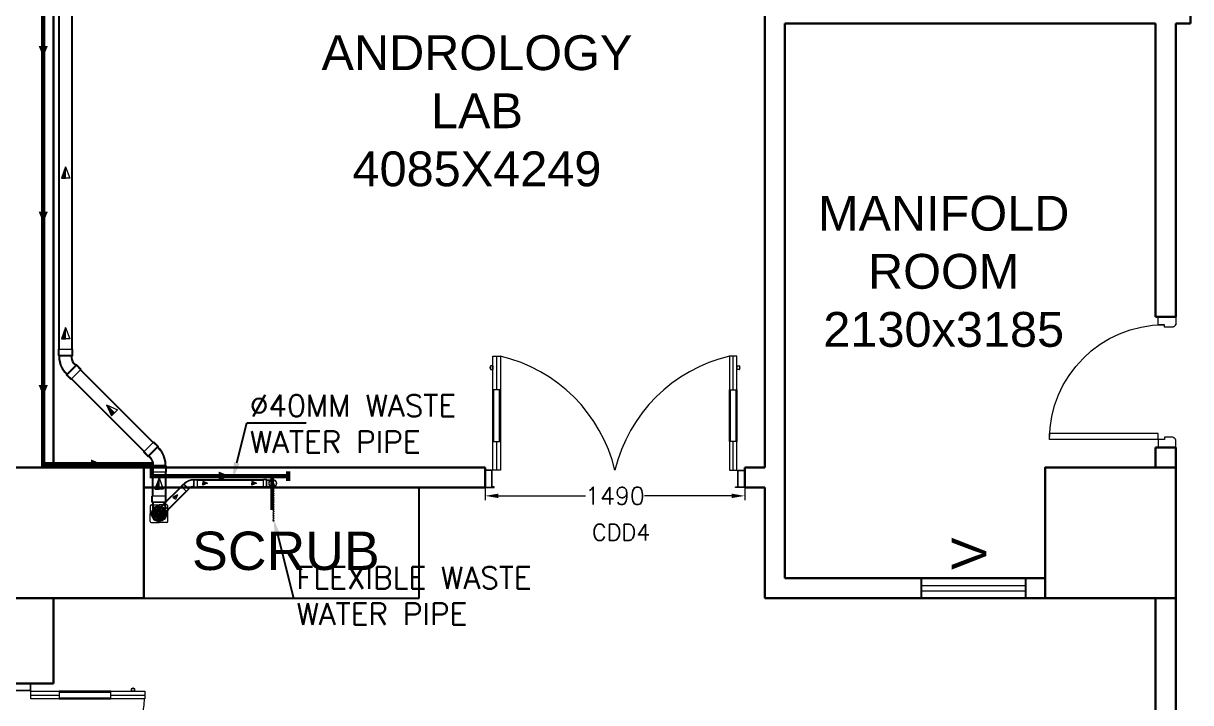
# Model space of a CAD drawing. Header units: millimetres. Extents: x 3552052 to 4144896, y -707811 to -630695.
# Drawn here: x 3918478 to 3925181, y -646004 to -642104 of the extents above; entities that cross this region are included whole.
import ezdxf
from ezdxf import colors
from ezdxf.entities.mleader import LeaderData, LeaderLine
from ezdxf.math import Vec2, Vec3

# ---------------------------------------------------------------- set-up
doc = ezdxf.new("R2010")
doc.units = ezdxf.units.MM
doc.header["$LTSCALE"] = 6
doc.header["$MEASUREMENT"] = 0
doc.linetypes.add('AI9-LType1', pattern=[1.875, 1.25, -0.625])
doc.linetypes.add('CENTER2', pattern=[1.125, 0.75, -0.125, 0.125, -0.125])
doc.layers.get('0').update_dxf_attribs({"linetype": 'CONTINUOUS', "lineweight": 0})
doc.layers.get('Defpoints').update_dxf_attribs({"linetype": 'CONTINUOUS', "lineweight": 0})
for name, color, linetype, lineweight in [('1200 Door', 144, 'CONTINUOUS', 0), ('22-FTfix', 8, 'CONTINUOUS', 0), ('COL', 5, 'CONTINUOUS', 0), ('DIM', 7, 'CONTINUOUS', 0), ('DOOR', 44, 'CONTINUOUS', 0), ('Double Leaf Door', 4, 'CONTINUOUS', 0), ('furniture', 33, 'CONTINUOUS', 0), ('JOINERY', 7, 'CONTINUOUS', 0), ('MEP_HVAC_COPPER_PIPE', 5, 'CONTINUOUS', 0), ('PHE-SP', 1, 'CONTINUOUS', 0), ('phe-text', 1, 'CONTINUOUS', 0), ('PL- WASTE PIPE', 6, 'CONTINUOUS', 0), ('PL-SOFT  WATER SUPPLY PIPE', 162, 'CONTINUOUS', 0), ('PL-SOIL PIPE', 1, 'CONTINUOUS', 0), ('PL-WATER PIPING', 1, 'CONTINUOUS', 0), ('WALL', 8, 'CONTINUOUS', 0), ('Window', 161, 'CONTINUOUS', 0)]:
    doc.layers.add(name, color=color, linetype=linetype, lineweight=lineweight)
doc.styles.add('ARIAL', font='arial.ttf')
doc.styles.add('ROMANS', font='romans.shx')
doc.styles.get("Standard").update_dxf_attribs({"font": 'SIMPLEX'})
doc.dimstyles.new('AEPL1', dxfattribs={"dimtxt": 100, "dimasz": 75, "dimexe": 25, "dimexo": 50, "dimtad": 0, "dimdec": 0, "dimtxsty": 'ROMANS', "dimcen": 2.5, "dimclrd": 7, "dimclre": 7, "dimclrt": 7, "dimadec": 0, "dimazin": 0, "dimtfac": 1, "dimtdec": 0, "dimtmove": 0, "dimatfit": 3, "dimfxl": 1, "dimlwd": 0, "dimlwe": 0, "dimarcsym": 0})

# ---------------------------------------------------------------- blocks, each defined once
blk = doc.blocks.new('750')
at = {"layer": 'DOOR'}
for p, q in [((-50, 705), (-47.5, 705)), ((-35, 690), (-35, 692.5)), ((50, 45), (50, 80)), ((50, 80), (675, 80)), ((675, 45), (675, 80)), ((-50, 45), (-47.5, 45)), ((-35, 60), (-35, 57.5)), ((50, 45), (675, 45))]:
    blk.add_line(p, q, dxfattribs=at)
for points in [[(15, 690), (15, 705), (50, 705), (50, 750), (-50, 750), (-50, 705)], [(-35, 690), (15, 690)], [(15, 60), (15, 45), (50, 45), (50, 0), (-50, 0), (-50, 45)], [(-35, 60), (15, 60)]]:
    blk.add_lwpolyline(points, dxfattribs=at)
for centre, start, end in [((-35, 705), 180, 270), ((-35, 45), 90, 180)]:
    blk.add_arc(centre, 12.5, start, end, dxfattribs=at)
at = {"layer": 'DOOR', "color": 145}
blk.add_arc((15, 45), 660, 0, 90, dxfattribs=at)
blk = doc.blocks.new('*D879')
at = {"layer": 'Defpoints', "color": 0, "linetype": 'ByBlock', "transparency": 16777216}
for p in [(3911364.4, -687444.4), (3912854.4, -687444.4), (3912854.4, -687549.2)]:
    blk.add_point(p, dxfattribs=at)
at = {"layer": 'DIM', "color": 7, "linetype": 'ByBlock', "lineweight": 0, "transparency": 16777216}
for p, q in [((3911364.4, -687494.4), (3911364.4, -687574.2)), ((3912854.4, -687494.4), (3912854.4, -687574.2)), ((3911439.4, -687549.2), (3911939.8, -687549.2)), ((3912779.4, -687549.2), (3912279.1, -687549.2))]:
    blk.add_line(p, q, dxfattribs=at)
at = {"layer": 'DIM', "color": 7, "linetype": 'ByBlock', "transparency": 16777216}
for points in [[(3911439.4, -687536.7), (3911439.4, -687561.7), (3911364.4, -687549.2)], [(3912779.4, -687536.7), (3912779.4, -687561.7), (3912854.4, -687549.2)]]:
    blk.add_solid(points, dxfattribs=at)
at = {"layer": 'DIM', "color": 7, "linetype": 'ByBlock', "lineweight": -3, "transparency": 16777216, "insert": (3912109.4, -687549.2), "char_height": 100, "attachment_point": 5, "style": 'ROMANS'}
blk.add_mtext('1490', dxfattribs=at)
blk = doc.blocks.new('1500x2100x100 DD')
at = {"layer": 'Double Leaf Door'}
for points in [[(49.2, 263.9), (54.1, 263.9), (54.1, 560.4), (49.2, 560.4)], [(92.8, 560.4), (87.8, 560.4), (87.8, 263.9), (92.8, 263.9)], [(1407.2, 560.4), (1412.2, 560.4), (1412.2, 263.9), (1407.2, 263.9)], [(1450.8, 263.9), (1445.9, 263.9), (1445.9, 560.4), (1450.8, 560.4)]]:
    blk.add_hatch(color=6, dxfattribs=at).paths.add_polyline_path(points)
at = {"layer": 'Double Leaf Door', "color": 8}
for p, q in [((49.2, 100), (49.2, 754.2)), ((49.2, 754.2), (92.8, 754.2)), ((71, 560.4), (71, 754.2)), ((92.8, 754.2), (92.8, 100)), ((1450.8, 754.2), (1407.2, 754.2)), ((1407.2, 754.2), (1407.2, 100)), ((1429, 560.4), (1429, 754.2)), ((1450.8, 100), (1450.8, 754.2)), ((34.8, 696.7), (34.8, 678.8)), ((49.2, 698.7), (36.7, 698.7)), ((36.7, 676.8), (49.2, 676.8)), ((49.2, 698.7), (49.2, 676.8)), ((1450.8, 698.7), (1463.3, 698.7)), ((1450.8, 698.7), (1450.8, 676.8)), ((1463.3, 676.8), (1450.8, 676.8)), ((1465.2, 696.7), (1465.2, 678.8)), ((71, 100), (71, 263.9)), ((1429, 100), (1429, 263.9)), ((5, 100), (5, 0)), ((45.2, 100), (5, 100)), ((7, 98), (7, 2)), ((43.2, 98), (7, 98)), ((43.2, 3), (43.2, 98)), ((45.2, 5), (45.2, 100)), ((92.8, 100), (49.2, 100)), ((1407.2, 100), (1450.8, 100)), ((1454.8, 5), (1454.8, 100)), ((1454.8, 100), (1495, 100)), ((1456.8, 3), (1456.8, 98)), ((1456.8, 98), (1493, 98)), ((1493, 98), (1493, 2)), ((1495, 100), (1495, 0)), ((5, 0), (45.2, 0)), ((7, 2), (45.2, 2)), ((55.1, 3), (43.2, 3)), ((57.1, 5), (45.2, 5)), ((45.2, 2), (55.1, 2)), ((45.2, 0), (57.1, 0)), ((55.1, 2), (55.1, 3)), ((57.1, 0), (57.1, 5)), ((1442.9, 0), (1442.9, 5)), ((1442.9, 5), (1454.8, 5)), ((1454.8, 0), (1442.9, 0)), ((1444.9, 2), (1444.9, 3)), ((1444.9, 3), (1456.8, 3)), ((1454.8, 2), (1444.9, 2)), ((1493, 2), (1454.8, 2)), ((1495, 0), (1454.8, 0))]:
    blk.add_line(p, q, dxfattribs=at)
at = {"layer": 'Double Leaf Door', "color": 6}
for p, q in [((92.8, 560.4), (49.2, 560.4)), ((49.2, 560.4), (49.2, 263.9)), ((54.1, 263.9), (54.1, 560.4)), ((87.8, 263.9), (87.8, 560.4)), ((92.8, 263.9), (92.8, 560.4)), ((1407.2, 263.9), (1407.2, 560.4)), ((1407.2, 560.4), (1450.8, 560.4)), ((1412.2, 263.9), (1412.2, 560.4)), ((1445.9, 263.9), (1445.9, 560.4)), ((1450.8, 560.4), (1450.8, 263.9)), ((49.2, 263.9), (92.8, 263.9)), ((1450.8, 263.9), (1407.2, 263.9))]:
    blk.add_line(p, q, dxfattribs=at)
at = {"layer": 'Double Leaf Door', "color": 6, "ltscale": 100}
for p, q in [((87.8, 560.4), (87.8, 263.9)), ((1412.2, 560.4), (1412.2, 263.9))]:
    blk.add_line(p, q, dxfattribs=at)
at = {"layer": 'Double Leaf Door', "color": 6}
for points in [[(49.2, 560.4), (49.2, 263.9), (54.1, 263.9), (54.1, 560.4), (49.2, 560.4)], [(92.8, 560.4), (92.8, 263.9), (87.8, 263.9), (87.8, 560.4), (92.8, 560.4)], [(1407.2, 560.4), (1407.2, 263.9), (1412.2, 263.9), (1412.2, 560.4), (1407.2, 560.4)], [(1450.8, 560.4), (1450.8, 263.9), (1445.9, 263.9), (1445.9, 560.4), (1450.8, 560.4)]]:
    blk.add_lwpolyline(points, dxfattribs=at)
at = {"layer": 'Double Leaf Door', "ltscale": 5000}
for points in [[(49.2, 560.4), (49.2, 263.9), (54.1, 263.9), (54.1, 560.4), (49.2, 560.4)], [(1450.8, 560.4), (1450.8, 263.9), (1445.9, 263.9), (1445.9, 560.4), (1450.8, 560.4)]]:
    blk.add_lwpolyline(points, dxfattribs=at)
at = {"layer": 'Double Leaf Door', "color": 8}
for centre, radius, start, end in [((-111.3, -108), 886, 13.57447, 76.68363), ((1611.3, -108), 886, 103.31637, 166.42553), ((34.8, 687.7), 3.72, 90, 270), ((36.7, 696.7), 1.98, 90, 180), ((36.7, 678.8), 1.98, 180, 270), ((1463.3, 696.7), 1.98, 0, 90), ((1463.3, 678.8), 1.98, 270, 0), ((1465.2, 687.7), 3.72, 270, 90)]:
    blk.add_arc(centre, radius, start, end, dxfattribs=at)
blk = doc.blocks.new('1800x100')
at = {"layer": 'Double Leaf Door'}
for points in [[(101627.9, -31394.5), (101632.8, -31394.5), (101632.8, -31098), (101627.9, -31098)], [(101671.5, -31098), (101666.6, -31098), (101666.6, -31394.5), (101671.5, -31394.5)], [(103255.9, -31098), (103260.9, -31098), (103260.9, -31394.5), (103255.9, -31394.5)], [(103299.6, -31394.5), (103294.6, -31394.5), (103294.6, -31098), (103299.6, -31098)]]:
    blk.add_hatch(color=6, dxfattribs=at).paths.add_polyline_path(points)
at = {"layer": 'Double Leaf Door', "color": 8}
for p, q in [((101613.5, -30961.8), (101613.5, -30979.7)), ((101627.9, -30959.8), (101615.5, -30959.8)), ((101627.9, -31558.5), (101627.9, -30904.2)), ((101627.9, -30904.2), (101671.5, -30904.2)), ((101627.9, -30959.8), (101627.9, -30981.7)), ((101649.7, -31098), (101649.7, -30904.2)), ((101671.5, -30904.2), (101671.5, -31558.5)), ((103299.6, -30904.2), (103255.9, -30904.2)), ((103255.9, -30904.2), (103255.9, -31558.5)), ((103277.8, -31098), (103277.8, -30904.2)), ((103299.6, -31558.5), (103299.6, -30904.2)), ((103299.6, -30959.8), (103312, -30959.8)), ((103299.6, -30959.8), (103299.6, -30981.7)), ((103314, -30961.8), (103314, -30979.7)), ((101615.5, -30981.7), (101627.9, -30981.7)), ((103312, -30981.7), (103299.6, -30981.7)), ((101649.7, -31558.5), (101649.7, -31394.5)), ((103277.8, -31558.5), (103277.8, -31394.5)), ((101583.7, -31558.5), (101583.7, -31658.5)), ((101623.9, -31558.5), (101583.7, -31558.5)), ((101585.7, -31560.5), (101585.7, -31656.5)), ((101621.9, -31560.5), (101585.7, -31560.5)), ((101621.9, -31655.5), (101621.9, -31560.5)), ((101623.9, -31653.5), (101623.9, -31558.5)), ((101671.5, -31558.5), (101627.9, -31558.5)), ((103255.9, -31558.5), (103299.6, -31558.5)), ((103303.6, -31653.5), (103303.6, -31558.5)), ((103303.6, -31558.5), (103343.7, -31558.5)), ((103305.5, -31655.5), (103305.5, -31560.5)), ((103305.5, -31560.5), (103341.8, -31560.5)), ((103341.8, -31560.5), (103341.8, -31656.5)), ((103343.7, -31558.5), (103343.7, -31658.5)), ((101583.7, -31658.5), (101623.9, -31658.5)), ((101585.7, -31656.5), (101623.9, -31656.5)), ((101633.8, -31655.5), (101621.9, -31655.5)), ((101635.8, -31653.5), (101623.9, -31653.5)), ((101623.9, -31656.5), (101633.8, -31656.5)), ((101623.9, -31658.5), (101635.8, -31658.5)), ((101633.8, -31656.5), (101633.8, -31655.5)), ((101635.8, -31658.5), (101635.8, -31653.5)), ((103291.6, -31658.5), (103291.6, -31653.5)), ((103291.6, -31653.5), (103303.6, -31653.5)), ((103303.6, -31658.5), (103291.6, -31658.5)), ((103293.6, -31656.5), (103293.6, -31655.5)), ((103293.6, -31655.5), (103305.5, -31655.5)), ((103303.6, -31656.5), (103293.6, -31656.5)), ((103341.8, -31656.5), (103303.6, -31656.5)), ((103343.7, -31658.5), (103303.6, -31658.5))]:
    blk.add_line(p, q, dxfattribs=at)
at = {"layer": 'Double Leaf Door', "color": 6}
for p, q in [((101671.5, -31098), (101627.9, -31098)), ((101627.9, -31098), (101627.9, -31394.5)), ((101632.8, -31394.5), (101632.8, -31098)), ((101666.6, -31394.5), (101666.6, -31098)), ((101671.5, -31394.5), (101671.5, -31098)), ((103255.9, -31394.5), (103255.9, -31098)), ((103255.9, -31098), (103299.6, -31098)), ((103260.9, -31394.5), (103260.9, -31098)), ((103294.6, -31394.5), (103294.6, -31098)), ((103299.6, -31098), (103299.6, -31394.5)), ((101627.9, -31394.5), (101671.5, -31394.5)), ((103299.6, -31394.5), (103255.9, -31394.5))]:
    blk.add_line(p, q, dxfattribs=at)
at = {"layer": 'Double Leaf Door', "color": 6, "ltscale": 100}
for p, q in [((101666.6, -31098), (101666.6, -31394.5)), ((103260.9, -31098), (103260.9, -31394.5))]:
    blk.add_line(p, q, dxfattribs=at)
at = {"layer": 'Double Leaf Door', "color": 6}
for points in [[(101627.9, -31098), (101627.9, -31394.5), (101632.8, -31394.5), (101632.8, -31098), (101627.9, -31098)], [(101671.5, -31098), (101671.5, -31394.5), (101666.6, -31394.5), (101666.6, -31098), (101671.5, -31098)], [(103255.9, -31098), (103255.9, -31394.5), (103260.9, -31394.5), (103260.9, -31098), (103255.9, -31098)], [(103299.6, -31098), (103299.6, -31394.5), (103294.6, -31394.5), (103294.6, -31098), (103299.6, -31098)]]:
    blk.add_lwpolyline(points, dxfattribs=at)
at = {"layer": 'Double Leaf Door', "ltscale": 5000}
for points in [[(101627.9, -31098), (101627.9, -31394.5), (101632.8, -31394.5), (101632.8, -31098), (101627.9, -31098)], [(103299.6, -31098), (103299.6, -31394.5), (103294.6, -31394.5), (103294.6, -31098), (103299.6, -31098)]]:
    blk.add_lwpolyline(points, dxfattribs=at)
at = {"layer": 'Double Leaf Door', "color": 8}
for centre, radius, start, end in [((101613.5, -30970.7), 3.72, 90, 270), ((101615.5, -30961.8), 1.98, 90, 180), ((101601.6, -31795.7), 894.2, 15.3848, 85.51147), ((103268.8, -31726.5), 822.4, 90.89566, 168.20807), ((103312, -30961.8), 1.98, 0, 90), ((103314, -30970.7), 3.72, 270, 90), ((101615.5, -30979.7), 1.98, 180, 270), ((103312, -30979.7), 1.98, 270, 0)]:
    blk.add_arc(centre, radius, start, end, dxfattribs=at)
blk = doc.blocks.new('RISER UP 100')
at = {"color": 0, "linetype": 'Continuous'}
for p, q in [((-98.5, 60), (-148.5, 60)), ((-148.5, -60), (-148.5, 60)), ((-98.5, 60), (-93.5, 55)), ((-93.5, 55), (-24, 55)), ((-98.5, -60), (-148.5, -60)), ((-98.5, -60), (-93.5, -55)), ((-93.5, -55), (-24, -55))]:
    blk.add_line(p, q, dxfattribs=at)
at = {"color": 8, "linetype": 'Continuous', "lineweight": 0, "ltscale": 0.005}
for p, q in [((-98.5, 55), (-148.5, 55)), ((-98.5, -55), (-98.5, 55)), ((-98.5, 55), (-93.5, 50)), ((-93.5, -50), (-93.5, 50)), ((-93.5, 50), (-33.2, 50)), ((-98.5, -55), (-148.5, -55)), ((-98.5, -55), (-93.5, -50)), ((-93.5, -50), (-33.2, -50))]:
    blk.add_line(p, q, dxfattribs=at)
at = {"color": 8, "linetype": 'CENTER2', "lineweight": 0}
for p, q in [((-15, 0), (15, 0)), ((0, 15), (0, -15))]:
    blk.add_line(p, q, dxfattribs=at)
at = {"color": 0, "linetype": 'Continuous'}
blk.add_circle((0, 0), 60, dxfattribs=at)
at = {"color": 8, "linetype": 'Continuous', "lineweight": 0, "ltscale": 0.005}
blk.add_circle((0, 0), 55, dxfattribs=at)
at = {"color": 8, "linetype": 'Continuous', "lineweight": 0}
for centre, start, end in [((0, 27.5), 90, 270), ((0, -27.5), 270, 90)]:
    blk.add_arc(centre, 27.5, start, end, dxfattribs=at)
blk = doc.blocks.new('A$C525867A1')
at = {"layer": '22-FTfix', "color": 1, "lineweight": 0}
for p, q in [((-3.7, 76.6), (-40.1, 40.1)), ((76.4, 3.7), (3.3, 76.6)), ((-76.6, 3.5), (-40.1, 40.1)), ((42, 42.1), (-42, -42.1)), ((-3.5, -76.4), (-76.6, -3.4)), ((3.4, -76.4), (39.9, -39.8)), ((76.4, -3.3), (39.9, -39.8))]:
    blk.add_line(p, q, dxfattribs=at)
at = {"layer": '22-FTfix', "color": 1, "linetype": 'AI9-LType1', "lineweight": 0}
blk.add_line((42, -41.9), (-42.2, 42.1), dxfattribs=at)
at = {"layer": '22-FTfix', "color": 3, "lineweight": 0}
for p, q in [((-18.4, 18.3), (-39.5, -2.8)), ((-10.4, 10.4), (-35.8, -15.1)), ((-14.5, 14.5), (-35.7, -6.6)), ((-23.3, 23.2), (-32.4, 14)), ((-6.5, 6.5), (-31.9, -18.9)), ((-23.3, 23.2), (-14.1, 32.4)), ((-18.4, 18.3), (2.7, 39.5)), ((-14.5, 14.5), (6.6, 35.7)), ((-10.4, 10.4), (15, 35.8)), ((-6.5, 6.5), (18.9, 32)), ((-1.9, 1.2), (-1.5, 1.5)), ((-1.4, 0.7), (-1.9, 1.2)), ((-1.2, 1.9), (-1.5, 1.5)), ((-0.7, 1.4), (-1.2, 1.9)), ((1.2, 1.9), (0.7, 1.4)), ((1.9, 1.2), (1.2, 1.9)), ((1.9, 1.2), (1.4, 0.7)), ((5.2, 9.3), (24.6, 28.7)), ((6.5, -6.5), (31.9, 18.9)), ((9.2, 5.2), (28.6, 24.6)), ((10.4, -10.4), (35.8, 15.1)), ((14.5, -14.5), (35.7, 6.6)), ((18.4, -18.3), (39.5, 2.8)), ((-9.2, -5.2), (-28.6, -24.6)), ((-5.2, -9.3), (-24.6, -28.7)), ((6.5, -6.5), (-18.9, -32)), ((10.4, -10.4), (-15, -35.8)), ((14.5, -14.5), (-6.6, -35.7)), ((18.4, -18.3), (-2.7, -39.5)), ((-1.9, -1.2), (-1.4, -0.7)), ((-1.2, -1.9), (-1.9, -1.2)), ((-1.2, -1.9), (-0.7, -1.4)), ((1.2, -1.9), (0.7, -1.4)), ((1.2, -1.9), (1.5, -1.5)), ((1.9, -1.2), (1.4, -0.7)), ((1.9, -1.2), (1.5, -1.5)), ((23.3, -23.2), (14.1, -32.4)), ((23.3, -23.2), (32.4, -14))]:
    blk.add_line(p, q, dxfattribs=at)
at = {"layer": '22-FTfix', "color": 1, "lineweight": 0}
blk.add_circle((-0.1, 0.1), 49.4, dxfattribs=at)
at = {"layer": '22-FTfix', "color": 3, "lineweight": 0}
for centre, radius in [((0, 0), 45.2), ((-0.1, -0.1), 44.9), ((0, 0), 4.18), ((0, 0), 3.93)]:
    blk.add_circle(centre, radius, dxfattribs=at)
at = {"layer": '22-FTfix', "color": 1, "lineweight": 0}
for points in [[(3.3, 76.6), (1.4, 78.5), (-1.8, 78.5), (-3.7, 76.6)], [(-76.6, 3.5), (-78.5, 1.6), (-78.5, -1.5), (-76.6, -3.4)], [(76.4, -3.3), (78.3, -1.4), (78.3, 1.8), (76.4, 3.7)], [(-3.5, -76.4), (-1.6, -78.3), (1.5, -78.3), (3.4, -76.4)]]:
    blk.add_open_spline(points, degree=3, dxfattribs=at)
for points in [[(-35.3, 35.2), (-54.6, 15.8), (-54.6, -15.7), (-35.2, -35), (-15.8, -54.4), (15.7, -54.4), (35, -35)], [(-35.3, 35.2), (-15.9, 54.6), (15.5, 54.6), (35, 35.3), (54.4, 15.9), (54.4, -15.6), (35, -35)]]:
    blk.add_open_spline(points, degree=3, knots=[0, 0, 0, 0, 1, 1, 1, 2, 2, 2, 2], dxfattribs=at)
at = {"layer": '22-FTfix', "color": 3, "lineweight": 0}
for points in [[(-36.8, 17.1), (-37.4, 15.7), (-36.8, 14.1), (-35.5, 13.5), (-34.4, 13), (-33.2, 13.2), (-32.4, 14)], [(-14.1, 32.4), (-13, 33.4), (-13, 35.2), (-14.1, 36.2), (-14.9, 37), (-16.1, 37.2), (-17.2, 36.7)], [(6.6, 35.7), (7.6, 36.7), (7.6, 38.5), (6.6, 39.5), (5.5, 40.6), (3.8, 40.6), (2.7, 39.5)], [(5.2, 9.3), (4.1, 8.1), (4.1, 6.3), (5.2, 5.2), (6.3, 4.1), (8.1, 4.1), (9.2, 5.2)], [(18.9, 32), (19.9, 33), (19.9, 34.8), (18.9, 35.8), (17.8, 36.9), (16.1, 36.9), (15, 35.8)], [(28.6, 24.6), (29.7, 25.7), (29.7, 27.6), (28.6, 28.7), (27.5, 29.8), (25.7, 29.8), (24.6, 28.7)], [(35.8, 15.1), (36.8, 16.2), (36.8, 17.9), (35.8, 18.9), (34.7, 20), (33, 20), (31.9, 18.9)], [(39.5, 2.8), (40.6, 3.9), (40.5, 5.6), (39.5, 6.6), (38.4, 7.7), (36.7, 7.7), (35.7, 6.6)], [(-39.5, -2.8), (-40.6, -3.9), (-40.5, -5.6), (-39.5, -6.6), (-38.4, -7.7), (-36.7, -7.7), (-35.7, -6.6)], [(-35.8, -15.1), (-36.8, -16.2), (-36.8, -17.9), (-35.8, -18.9), (-34.7, -20), (-33, -20), (-31.9, -18.9)], [(-28.6, -24.6), (-29.7, -25.7), (-29.7, -27.6), (-28.6, -28.7), (-27.5, -29.8), (-25.7, -29.8), (-24.6, -28.7)], [(-18.9, -32), (-19.9, -33), (-19.9, -34.8), (-18.9, -35.8), (-17.8, -36.9), (-16.1, -36.9), (-15, -35.8)], [(-5.2, -9.3), (-4.1, -8.1), (-4.1, -6.3), (-5.2, -5.2), (-6.3, -4.1), (-8.1, -4.1), (-9.2, -5.2)], [(-6.6, -35.7), (-7.6, -36.7), (-7.6, -38.4), (-6.6, -39.5), (-5.5, -40.6), (-3.8, -40.6), (-2.7, -39.5)], [(14.1, -32.4), (13, -33.4), (13, -35.1), (14.1, -36.2), (14.9, -37), (16.1, -37.2), (17.2, -36.7)], [(36.8, -17.1), (37.4, -15.7), (36.8, -14.1), (35.5, -13.5), (34.4, -13), (33.2, -13.2), (32.4, -14)]]:
    blk.add_open_spline(points, degree=3, knots=[0, 0, 0, 0, 1, 1, 1, 2, 2, 2, 2], dxfattribs=at)
for points in [[(-28.7, 28.6), (-32, 25.3), (-34.8, 21.4), (-36.8, 17.1)], [(-17.2, 36.7), (-21.4, 34.7), (-25.3, 32), (-28.7, 28.6)], [(-1.4, -0.7), (-1, -0.3), (-1, 0.3), (-1.4, 0.7)], [(-0.7, 1.4), (-0.3, 1), (0.3, 1), (0.7, 1.4)], [(1.4, 0.7), (1, 0.3), (1, -0.3), (1.4, -0.7)], [(0.7, -1.4), (0.3, -1), (-0.3, -1), (-0.7, -1.4)], [(17.2, -36.7), (21.4, -34.7), (25.3, -32), (28.7, -28.6)], [(28.7, -28.6), (32, -25.3), (34.8, -21.4), (36.8, -17.1)]]:
    blk.add_open_spline(points, degree=3, dxfattribs=at)
blk = doc.blocks.new('G$C6D3250BF')
at = {"layer": 'PL- WASTE PIPE', "linetype": 'ByBlock', "ltscale": 5, "xscale": -0.08841918452952499, "yscale": 0.08841918454157253, "zscale": 0.08841918448567115, "rotation": 225.0593839872961}
blk.add_blockref('A$C525867A1', (0, 0), dxfattribs=at)
blk = doc.blocks.new('100 ELBOW')
at = {"color": 0, "linetype": 'Continuous'}
for p, q in [((-77.3, 0.5), (-85.9, -8)), ((72.2, 60.9), (66.6, 55.2)), ((72.2, 60.9), (123.7, 60.9)), ((123.7, 60.9), (123.7, -60.9)), ((-94.1, -8), (-130.6, -44.4)), ((-130.6, -44.4), (-44.4, -130.6)), ((-94.1, -8), (-85.9, -8)), ((-8, -94.1), (-44.4, -130.6)), ((-0.4, -78.2), (-8, -85.8)), ((-8, -94.1), (-8, -85.8)), ((72.2, -60.9), (66.4, -55.1)), ((72.2, -60.9), (123.7, -60.9))]:
    blk.add_line(p, q, dxfattribs=at)
at = {"color": 8, "linetype": 'Continuous', "lineweight": 0, "ltscale": 0.005}
for p, q in [((68.7, -49.1), (68.7, 49.1)), ((74.6, 55), (68.9, 49.3)), ((74.6, -55), (74.6, 55)), ((74.6, 55), (123.7, 55)), ((-91.7, -13.9), (-126.4, -48.6)), ((-91.7, -13.9), (-13.9, -91.7)), ((-91.7, -13.9), (-83.3, -13.9)), ((-83.4, -13.9), (-13.9, -83.3)), ((-13.9, -91.7), (-48.6, -126.4)), ((-4.5, -73.9), (-13.9, -83.3)), ((-13.9, -91.7), (-13.9, -83.3)), ((74.6, -55), (68.9, -49.3)), ((74.6, -55), (123.7, -55))]:
    blk.add_line(p, q, dxfattribs=at)
at = {"color": 8, "linetype": 'Continuous', "ltscale": 0.005}
blk.add_line((-72.3, -2.8), (-73.3, -3.7), dxfattribs=at)
at = {"color": 8, "linetype": 'Continuous', "lineweight": 0, "ltscale": 0.005}
for centre, radius, start, end in [((61.5, -148.1), 197.5, 87.86176, 137.18), ((60.9, -147.1), 98.2, 85.3383, 131.76601)]:
    blk.add_arc(centre, radius, start, end, dxfattribs=at)
at = {"color": 0, "linetype": 'Continuous'}
for centre, radius, start, end in [((61.6, -148.2), 203.5, 88.5977, 133.05078), ((60.9, -147.1), 92.3, 86.66432, 131.66432)]:
    blk.add_arc(centre, radius, start, end, dxfattribs=at)
blk = doc.blocks.new('A$C0B1B3CFA')
at = {"layer": 'PHE-SP'}
h = blk.add_hatch(color=7, dxfattribs=at)
h.dxf.hatch_style = 1
h.paths.add_polyline_path([(-0.0495, 0.0226), (-0.0495, 0), (0.0124, 0)])
at = {"layer": 'PHE-SP', "color": 7}
for points in [[(-0.0495, 0), (0.0124, 0), (-0.0495, 0.0226), (-0.0495, 0)], [(-0.0495, 0), (0.0124, 0), (-0.0495, -0.0226), (-0.0495, 0)]]:
    blk.add_lwpolyline(points, dxfattribs=at)
blk = doc.blocks.new('Z$W@#3BD47561')
at = {"layer": 'PHE-SP', "xscale": 49.00933755098914, "yscale": 49.00933755098914, "zscale": 49.00933755098914, "rotation": 270}
blk.add_blockref('A$C0B1B3CFA', (0, 0), dxfattribs=at)
blk = doc.blocks.new('Z$W@#4AA511D8')
at = {"layer": 'phe-text', "linetype": 'ByBlock', "lineweight": -2, "ltscale": 0.5, "xscale": 0.0244727334018079, "yscale": 0.0244727334018079, "zscale": 0.0244727334018079, "rotation": 270}
blk.add_blockref('Z$W@#3BD47561', (0.0148, 0), dxfattribs=at)
blk = doc.blocks.new('aa')
at = {"layer": 'PL- WASTE PIPE', "color": 4, "ltscale": 5}
for p, q in [((-2.73, 0.11), (-2.56, -0.11)), ((-2.56, -0.11), (-2.35, 0.11)), ((-2.35, 0.11), (-2.18, -0.11)), ((-2.18, -0.11), (-1.97, 0.11)), ((-1.97, 0.11), (-1.81, -0.11)), ((-1.81, -0.11), (-1.6, 0.11)), ((-1.6, 0.11), (-1.43, -0.11)), ((-1.43, -0.11), (-1.22, 0.11)), ((-1.22, 0.11), (-1.05, -0.11)), ((-1.05, -0.11), (-0.84, 0.11)), ((-0.84, 0.11), (-0.67, -0.11)), ((-0.67, -0.11), (-0.46, 0.11)), ((-0.46, 0.11), (-0.29, -0.11)), ((-0.29, -0.11), (-0.08, 0.11)), ((-0.08, 0.11), (0.08, -0.11)), ((0.08, -0.11), (0.29, 0.11)), ((0.29, 0.11), (0.46, -0.11)), ((0.46, -0.11), (0.67, 0.11)), ((0.67, 0.11), (0.84, -0.11)), ((0.84, -0.11), (1.05, 0.11)), ((1.05, 0.11), (1.22, -0.11)), ((1.22, -0.11), (1.43, 0.11)), ((1.43, 0.11), (1.6, -0.11)), ((1.6, -0.11), (1.81, 0.11)), ((1.81, 0.11), (1.97, -0.11)), ((1.97, -0.11), (2.18, 0.11)), ((2.18, 0.11), (2.35, -0.11)), ((2.35, -0.11), (2.56, 0.11)), ((2.56, 0.11), (2.73, -0.11)), ((2.73, -0.11), (2.94, 0.11)), ((2.94, 0.11), (3.11, -0.11)), ((3.11, -0.11), (3.32, 0.11)), ((3.32, 0.11), (3.49, -0.11)), ((3.49, -0.11), (3.7, 0.11))]:
    blk.add_line(p, q, dxfattribs=at)
blk = doc.blocks.new('AAA')
at = {"layer": 'COL', "color": 7, "lineweight": 30}
for points in [[(3908654.4, -688136.4), (3909404.4, -688136.4), (3909404.4, -687386.4), (3908654.4, -687386.4)], [(3915329.4, -688136.4), (3915329.4, -687386.4), (3914579.4, -687386.4), (3914579.4, -688136.4)]]:
    blk.add_lwpolyline(points, close=True, dxfattribs=at)
at = {"layer": 'furniture', "color": 7, "linetype": 'Continuous', "lineweight": -3}
for p, q in [((3910984.4, -688136.4), (3910984.4, -687501.4)), ((3909404.4, -688136.4), (3910984.4, -688136.4))]:
    blk.add_line(p, q, dxfattribs=at)
at = {"layer": 'MEP_HVAC_COPPER_PIPE', "color": 7}
for p, q in [((3913868.4, -688063.7), (3914468.4, -688063.7)), ((3913868.4, -688093.7), (3914468.4, -688093.7))]:
    blk.add_line(p, q, dxfattribs=at)
at = {"layer": 'WALL', "color": 7, "linetype": 'ByBlock', "lineweight": 30}
for p, q in [((3908884.4, -681421.4), (3908884.4, -687386.4)), ((3908884.4, -681421.4), (3908884.4, -687386.4)), ((3912969.4, -687386.4), (3912969.4, -684721.4)), ((3915415.4, -684721.4), (3915415.4, -684836.4)), ((3915214.4, -684836.4), (3913084.4, -684836.4)), ((3913084.4, -688021.4), (3913084.4, -684836.4)), ((3915214.4, -686521.4), (3915214.4, -684836.4)), ((3915415.4, -684836.4), (3915329.4, -684836.4)), ((3915329.4, -686521.4), (3915329.4, -684836.4)), ((3915214.4, -686521.4), (3915329.4, -686521.4)), ((3915214.4, -687386.4), (3915214.4, -687271.4)), ((3915214.4, -687271.4), (3915329.4, -687271.4)), ((3915329.4, -687271.4), (3915329.4, -687386.4)), ((3915214.4, -687386.4), (3915329.4, -687386.4)), ((3912969.4, -688136.4), (3912969.4, -687501.4)), ((3914579.4, -688021.4), (3913084.4, -688021.4)), ((3908884.4, -688626.9), (3908884.4, -688137.4)), ((3914579.4, -688136.4), (3912969.4, -688136.4)), ((3915214.4, -689476.4), (3915214.4, -688136.4)), ((3915329.4, -689476.4), (3915329.4, -688136.4))]:
    blk.add_line(p, q, dxfattribs=at)
at = {"layer": 'WALL', "color": 7, "lineweight": 30}
for p, q in [((3913084.4, -684836.4), (3915214.4, -684836.4)), ((3909404.4, -687386.4), (3911364.4, -687386.4)), ((3911364.4, -687386.4), (3911364.4, -687501.4)), ((3912854.4, -687386.4), (3912969.4, -687386.4)), ((3912854.4, -687386.4), (3912854.4, -687501.4)), ((3909404.4, -687501.4), (3911364.4, -687501.4)), ((3912854.4, -687501.4), (3912969.4, -687501.4)), ((3908769.4, -688136.4), (3908999.4, -688136.4)), ((3914579.4, -688136.4), (3915329.4, -688136.4)), ((3908654.4, -688626.9), (3908884.4, -688626.9))]:
    blk.add_line(p, q, dxfattribs=at)
at = {"layer": 'Window', "color": 7, "lineweight": -3}
blk.add_lwpolyline([(3914468.4, -688136.2), (3914468.4, -688021.2), (3913868.4, -688021.2), (3913868.4, -688136.2)], close=True, dxfattribs=at)
at = {"layer": 'DOOR', "color": 8, "lineweight": -3, "xscale": -1}
blk.add_blockref('750', (3915279.4, -687271.4), dxfattribs=at)
at = {"layer": 'Double Leaf Door', "color": 8, "lineweight": -3}
blk.add_blockref('1500x2100x100 DD', (3911359.4, -687501.4), dxfattribs=at)
at = {"layer": 'Double Leaf Door', "color": 8, "lineweight": -3, "rotation": 270}
blk.add_blockref('1800x100', (3940312.9, -587043.1), dxfattribs=at)
at = {"layer": '1200 Door', "color": 8, "linetype": 'ByBlock', "lineweight": -3, "style": 'ROMANS'}
blk.add_text('CDD4', height=94.18, dxfattribs=at).set_placement((3911977.3, -687805.2, -35804.4))
at = {"layer": 'DIM', "color": 7, "lineweight": -3, "char_height": 200, "width": 1980.803, "attachment_point": 5, "style": 'ARIAL'}
for s, insert in [('ANDROLOGY\\PLAB\\P4085X4249', (3911316.9, -685339.7)), ('MANIFOLD\\PROOM\\P2130x3185', (3913997.2, -686261.5))]:
    blk.add_mtext(s, dxfattribs=dict(at, insert=insert))
at = {"layer": 'furniture', "color": 7, "linetype": 'Continuous', "lineweight": -3, "insert": (3910219.6, -687682.5), "char_height": 220.41, "width": 1257.81, "attachment_point": 5, "style": 'ARIAL'}
blk.add_mtext('\\PSCRUB', dxfattribs=at)
at = {"layer": 'JOINERY', "lineweight": -3, "style": 'ARIAL', "width": 1}
blk.add_text('V', height=200, rotation=90, dxfattribs=at).set_placement((3914242.1, -687974.4))
at = {"layer": 'DIM', "color": 8, "linetype": 'ByBlock', "lineweight": -3}
dim = blk.add_linear_dim(base=(3912854.4, -687549.2), p1=(3911364.4, -687444.4), p2=(3912854.4, -687444.4), dimstyle='AEPL1', dxfattribs=at)
dim.commit()
dim.dimension.update_dxf_attribs({"geometry": '*D879', "text_midpoint": (3912109.4, -687549.2), "dimtype": 160})

msp = doc.modelspace()

# ---------------------------------------------------------------- linework, layer by layer
at = {"layer": 'PL- WASTE PIPE', "lineweight": -3, "ltscale": 5}
for p, q in [((3918682.8, -643975.1), (3918682.8, -639345.6)), ((3918757.8, -643975.1), (3918757.8, -639345.6)), ((3919223.7, -644509.8), (3918806.5, -644092.6)), ((3919170.7, -644562.9), (3918753.5, -644145.6)), ((3919219.3, -644680.4), (3919219.3, -644817.9)), ((3919294.3, -644680.4), (3919294.3, -644817.9))]:
    msp.add_line(p, q, dxfattribs=at)
at = {"layer": 'PL- WASTE PIPE', "color": 4, "lineweight": -3, "ltscale": 5}
for p, q in [((3919476.4, -644724.8), (3919856.2, -644724.8)), ((3919281, -644866.6), (3919385.5, -644762.1)), ((3919309.3, -644894.9), (3919413.7, -644790.5)), ((3919476.4, -644764.8), (3919856.2, -644764.8))]:
    msp.add_line(p, q, dxfattribs=at)
at = {"layer": 'PL-SOFT  WATER SUPPLY PIPE', "color": 3, "lineweight": -3, "const_width": 25}
for points in [[(3921715.5, -638633.9), (3919207.2, -638633.9), (3919207.2, -638732.8), (3918592, -638732.8), (3918592, -644634.2), (3919214.7, -644634.2), (3919214.7, -644703.7), (3919999.2, -644703.7)], [(3919999.2, -644732), (3919999.2, -644675.5)]]:
    msp.add_lwpolyline(points, dxfattribs=at)
at = {"layer": 'PL-SOFT  WATER SUPPLY PIPE', "color": 5, "lineweight": -3, "const_width": 20}
msp.add_lwpolyline([(3919906.4, -644703), (3919906.4, -644897.7)], dxfattribs=at)
at = {"layer": 'PL-WATER PIPING', "color": 61, "lineweight": -3, "true_color": 0xd8e58c}
for points in [[(3918592, -642233.3, 53.3, 0, 0), (3918592, -642298.2, 0, 0, 0)], [(3918592, -643184.5, 53.3, 0, 0), (3918592, -643249.4, 0, 0, 0)], [(3918592, -644180.1, 53.3, 0, 0), (3918592, -644244.9, 0, 0, 0)], [(3918866.2, -644634.2, 53.3, 0, 0), (3918931, -644634.2, 0, 0, 0)], [(3919599.9, -644703.7, 53.3, 0, 0), (3919664.7, -644703.7, 0, 0, 0)]]:
    msp.add_lwpolyline(points, format="xyseb", dxfattribs=at)

# ---------------------------------------------------------------- block references
at = {"color": 0, "lineweight": -3}
msp.add_blockref('AAA', (9765.7, 42732.5), dxfattribs=at)
at = {"layer": 'PL- WASTE PIPE', "lineweight": -3, "ltscale": 5}
for name, p, xscale, yscale, zscale, rotation in [('100 ELBOW', (3918720.3, -644059.5), -0.6818181811568929, 0.6818181824598778, 0.6818181817632315, 134.9999999999998), ('100 ELBOW', (3919256.8, -644596), -0.6818181811568929, 0.6818181824598778, 0.6818181817632315, 314.9999999999998), ('RISER UP 100', (3919256.9, -644919), -0.6804665603485838, 0.6804665603485838, 0.6804665595408722, 89.99999999999967)]:
    msp.add_blockref(name, p, dxfattribs=dict(at, xscale=xscale, yscale=yscale, zscale=zscale, rotation=rotation))
at = {"layer": 'PL- WASTE PIPE', "color": 4, "lineweight": -3, "ltscale": 5}
for name, p, xscale, yscale, zscale, rotation in [('100 ELBOW', (3919431.5, -644744.6), 0.3636363632719107, 0.3636363639668352, 0.3636363635952907, 359.8159451268401), ('RISER UP 100', (3919910.2, -644744.8), 0.3637807491883915, 0.3637807491883915, 0.3637807487565851, 359.9916092639283), ('RISER UP 100', (3919256.9, -644919), -0.3637807491883915, 0.3637807491883917, 0.3637807487565851, 45.00839073607172)]:
    msp.add_blockref(name, p, dxfattribs=dict(at, xscale=xscale, yscale=yscale, zscale=zscale, rotation=rotation))
at = {"layer": 'PL- WASTE PIPE', "lineweight": -3}
for name, p, xscale, yscale, zscale, rotation in [('aa', (3919913.8, -644838.1), -34.18592693661901, 34.18592693661901, 34.18592693661901, 89.99999999999967), ('G$C6D3250BF', (3919256.9, -644919), -10.00000000046566, 10.00000000046566, 10.00000000046566, 180)]:
    msp.add_blockref(name, p, dxfattribs=dict(at, xscale=xscale, yscale=yscale, zscale=zscale, rotation=rotation))
at = {"layer": 'PL-SOIL PIPE', "color": 1, "lineweight": -3}
for p, xscale, yscale, zscale, rotation in [((3918720.2, -642927.6), 876.8658294741393, 876.8658294741393, 876.8658294741393, 270.129995499921), ((3918720.2, -643849.8), 876.8658294741393, 876.8658294741393, 876.8658294741393, 270.129995499921), ((3918955.1, -644294.4), 876.8658294741394, 876.8658294741394, 876.8658294741394, 315.129995499921), ((3919256.8, -644713.2), 876.8658294741394, 876.8658294741394, 876.8658294741394, 270.129995499921), ((3919535.5, -644744.6), 368.8935589147075, 368.8935589147075, 368.8935589147075, 180.3074931846613), ((3919816.6, -644744.6), 368.8935589147075, 368.8935589147075, 368.8935589147075, 180.3074931846613), ((3919363, -644811.4), 368.8935589147082, 368.8935589147082, 368.8935589147082, 225.3074931846617)]:
    msp.add_blockref('Z$W@#4AA511D8', p, dxfattribs=dict(at, xscale=xscale, yscale=yscale, zscale=zscale, rotation=rotation))

# ---------------------------------------------------------------- texts
at = {"layer": 'PL- WASTE PIPE', "color": 4, "lineweight": -3, "ltscale": 5, "char_height": 125, "attachment_point": 1, "style": 'ROMANS'}
for s, insert, width in [('%%c40MM WASTE WATER PIPE', (3919778.3, -644236.5), 1332.591), ('FLEXIBLE WASTE WATER PIPE', (3920046.5, -645224.6), 1524.025)]:
    msp.add_mtext(s, dxfattribs=dict(at, insert=insert, width=width))

# ---------------------------------------------------------------- leaders
at = {"layer": 'PL- WASTE PIPE', "color": 4, "lineweight": -3, "ltscale": 5}
ml = msp.add_multileader_mtext('Standard', dxfattribs=at)
ml.set_content(' ', color=4)
ml.set_leader_properties()
ml.build(insert=Vec2(0, 0))
ml.multileader.update_dxf_attribs({"text_right_attachment_type": 6, "dogleg_length": 341.6, "arrow_head_size": 100})
ctx = ml.context
ctx.base_point, ctx.char_height, ctx.arrow_head_size, ctx.landing_gap_size, ctx.plane_origin = Vec3(3920102.6, -644397.7), 100, 100, 50, Vec3(3919107.4, -644397.7)
ctx.right_attachment = 6
notes = []
notes.append((ctx, [(0, (1, 1, 0), (3919761, -644397.7), (1, 0), 341.6, [(0, [(3919678.4, -644724.8)], 0, [])])]))
ctx.mtext.insert, ctx.mtext.flow_direction = Vec3(3920152.6, -644337.7), 5
ml = msp.add_multileader_mtext('Standard', dxfattribs=at)
ml.set_content(' ', color=4)
ml.set_leader_properties()
ml.build(insert=Vec2(0, 0))
ml.multileader.update_dxf_attribs({"text_right_attachment_type": 6, "dogleg_length": 341.6, "arrow_head_size": 100})
ctx = ml.context
ctx.base_point, ctx.char_height, ctx.arrow_head_size, ctx.landing_gap_size, ctx.plane_origin = Vec3(3920370.8, -645403.9), 100, 100, 50, Vec3(3919375.6, -645403.9)
ctx.right_attachment = 6
notes.append((ctx, [(0, (1, 1, 0), (3920029.2, -645403.9), (1, 0), 341.6, [(0, [(3919913.8, -644948)], 0, [])])]))
ctx.mtext.insert, ctx.mtext.flow_direction = Vec3(3920420.8, -645343.9), 5
for ctx, leaders in notes:
    for number, flags, end, landing, length, lines in leaders:
        leader = LeaderData()
        leader.index, (leader.has_last_leader_line, leader.has_dogleg_vector, leader.attachment_direction) = number, flags
        leader.last_leader_point, leader.dogleg_vector, leader.dogleg_length = Vec3(end), Vec3(landing), length
        for number, points, colour, breaks in lines:
            line = LeaderLine()
            line.index, line.vertices, line.color, line.breaks = number, Vec3.list(points), colors.encode_raw_color(colour), breaks
            leader.lines.append(line)
        ctx.leaders.append(leader)

doc.saveas('drawing.dxf')
